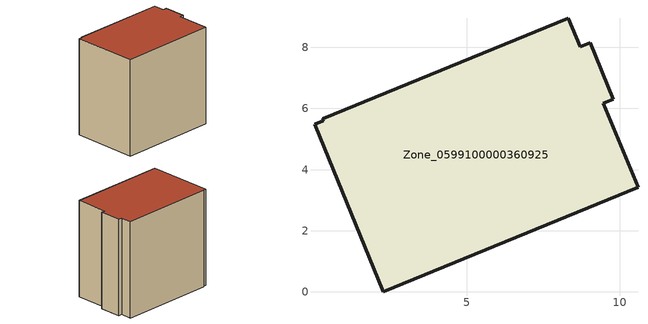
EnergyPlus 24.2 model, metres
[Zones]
Zone_0599100000360925
 floor ground (C_G): 0.29,5.66 8.32,8.96 8.71,8.02 9.03,8.14 9.79,6.31 9.47,6.18 10.6,3.43 2.28,0 0.02,5.49 0.31,5.61 z0
 wall outside (C_F): 8.32,8.96 0.29,5.66 0.31,5.61 0.02,5.49 2.28,0 10.6,3.43 9.47,6.18 9.79,6.31 9.03,8.14 8.71,8.02 8.32,8.96 z0:8.87
 roof outside (C_R): 0.31,5.61 0.02,5.49 2.28,0 10.6,3.43 9.47,6.18 9.79,6.31 9.03,8.14 8.71,8.02 8.32,8.96 0.29,5.66 z8.87
[BUILDING]
Pand.0599100000360925: North Axis=0; Terrain=City; Loads Convergence Tolerance Value=0.04; Temperature Convergence Tolerance Value=0.4; Solar Distribution=FullExterior; Maximum Number of Warmup Days=25; Minimum Number of Warmup Days=1
[Site:Location]
Rotterdam.The.Hague.AP_ZH_NLD Design_Conditions: Latitude=51.96; Longitude=4.45; Time Zone=1; Elevation=-4.5
[SITE:GROUNDTEMPERATURE:BUILDINGSURFACE]
18, 18, 18, 18, 18, 18, 18, 18, 18, 18, 18, 18
[MATERIAL] Thermal Absorptance=0.9; Solar Absorptance=0.7; Visible Absorptance=0.7
Name | Roughness | Thickness | Conductivity | Density | Specific Heat
G.TI.1992-2005 | MediumSmooth | 0.15 | 0.06 | 540 | 1210
F.TI.1992-2005 | Rough | 0.3 | 0.12 | 1920 | 840
R.TI.1992-2005 | MediumRough | 0.2 | 0.08 | 1500 | 1000
[CONSTRUCTION]
C_G: G.TI.1992-2005
C_F: F.TI.1992-2005
C_R: R.TI.1992-2005
[ZONE]
Zone_0599100000360925: Type=1; Multiplier=1; Ceiling Height=Autocalculate; Volume=Autocalculate; Floor Area=autocalculate; Part of Total Floor Area=Yes
[ZONEINFILTRATION:DESIGNFLOWRATE]
Infil_Zone_0599100000360925: Zone or ZoneList or Space or SpaceList=Zone_0599100000360925; Schedule=AlwaysOn; Design Flow Rate Calculation Method=Flow/Area; Flow Rate per Floor Area=0.0015; Constant Term Coefficient=1; Temperature Term Coefficient=0; Velocity Term Coefficient=0; Velocity Squared Term Coefficient=0
[HVACTEMPLATE:ZONE:IDEALLOADSAIRSYSTEM]
Zone_0599100000360925: Maximum Heating Supply Air Temperature=50; Minimum Cooling Supply Air Temperature=13; Maximum Heating Supply Air Humidity Ratio=0.0156; Minimum Cooling Supply Air Humidity Ratio=0.0077; Heating Limit=NoLimit; Cooling Limit=NoLimit; Dehumidification Control Type=ConstantSensibleHeatRatio; Cooling Sensible Heat Ratio=0.7; Dehumidification Setpoint=60; Humidification Control Type=None; Humidification Setpoint=30; Outdoor Air Method=None; Outdoor Air Flow Rate per Person=0.00944; Outdoor Air Flow Rate per Zone Floor Area=0; Outdoor Air Flow Rate per Zone=0; Demand Controlled Ventilation Type=None; Outdoor Air Economizer Type=NoEconomizer; Heat Recovery Type=None; Sensible Heat Recovery Effectiveness=0.7; Latent Heat Recovery Effectiveness=0.65
[ZONECONTROL:THERMOSTAT]
ThermostatControl_Zone_0599100000360925: Zone or ZoneList=Zone_0599100000360925; Control Type Schedule=DualSetpointControlType; Control 1=Thermostat_Zone_0599100000360925; Temperature Difference Between Cutout And Setpoint=0
[THERMOSTATSETPOINT:DUALSETPOINT]
Thermostat_Zone_0599100000360925: Heating Setpoint Temperature Schedule=HeatingSetpoint_Zone_0599100000360925; Cooling Setpoint Temperature Schedule=CoolingSetpoint_Zone_0599100000360925
[SCHEDULE:COMPACT]
HeatingSetpoint_Zone_0599100000360925: Through: 12/31, For: AllDays, Until: 24:00, 21
CoolingSetpoint_Zone_0599100000360925: Through: 12/31, For: AllDays, Until: 24:00, 24
DualSetpointControlType: Through: 12/31, For: AllDays, Until: 24:00, 4
AlwaysOn: Through: 12/31, For: AllDays, Until: 24:00, 1
